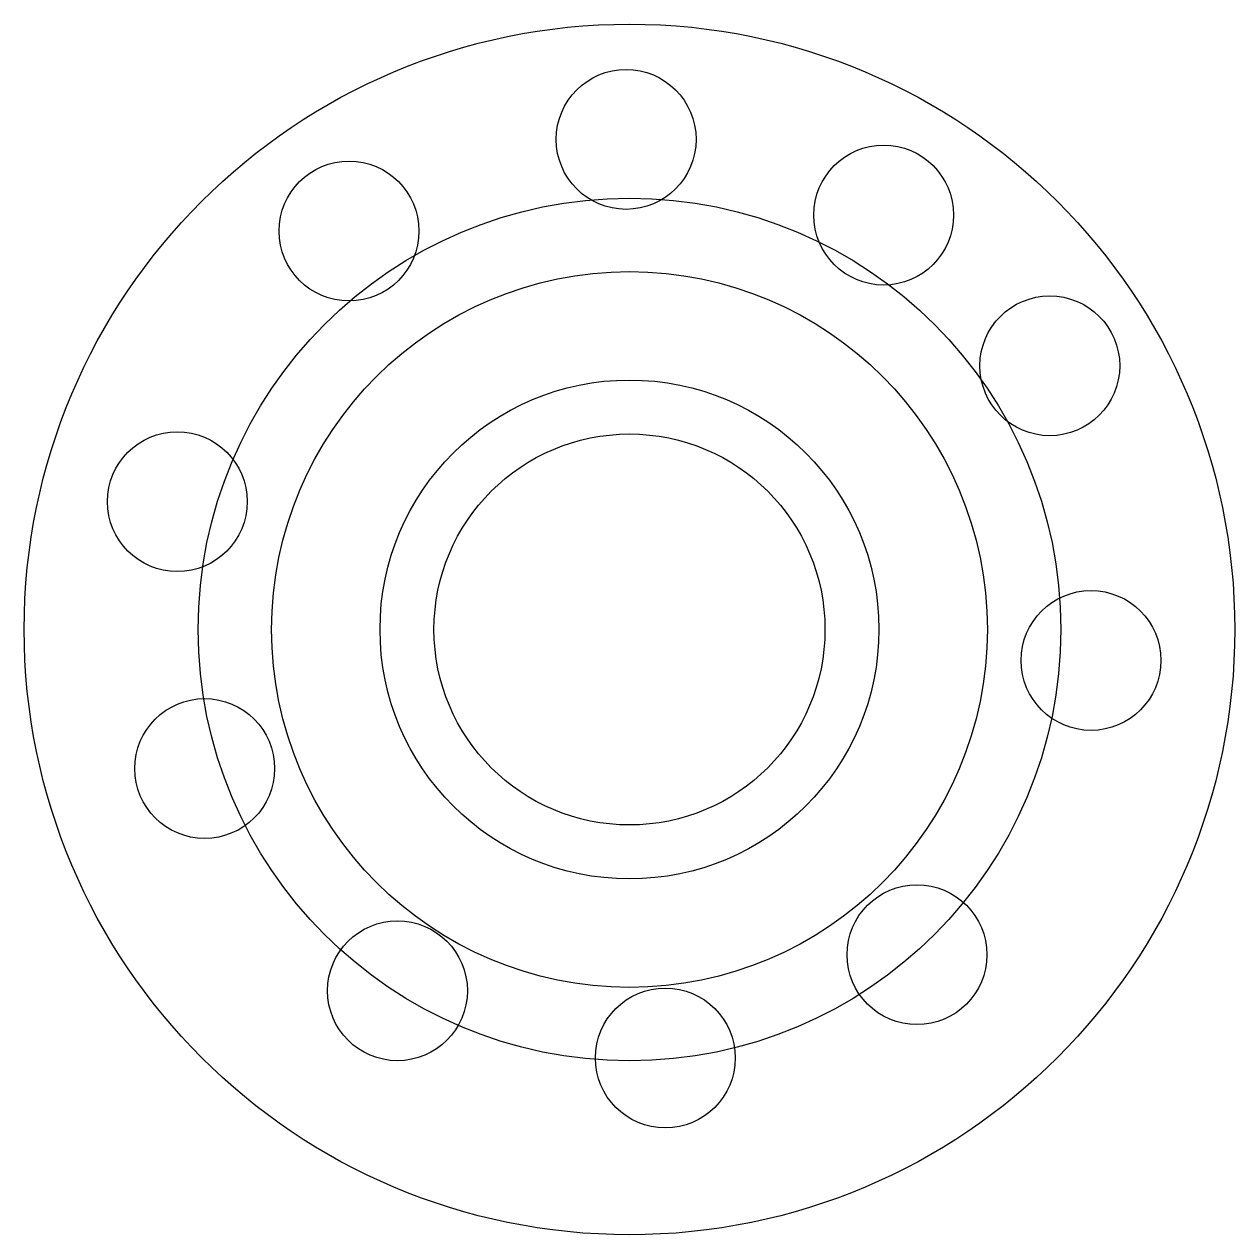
# Model space of a CAD drawing. Header units: millimetres. Extents: x 820 to 1173, y -1208 to -855.
import ezdxf

# ---------------------------------------------------------------- set-up
doc = ezdxf.new("R2010")
doc.units = ezdxf.units.MM
doc.layers.get('0').update_dxf_attribs({"true_color": 0xc2ced6})

msp = doc.modelspace()

# ---------------------------------------------------------------- linework, layer by layer
for centre, radius in [((996.08, -1031.38), 176.48), ((995.1, -888.49), 20.39), ((1070.19, -910.56), 20.39), ((914.3, -915.21), 20.39), ((996.08, -1031.38), 125.76), ((996.08, -1031.38, 72.89), 104.34), ((1118.63, -954.5), 20.39), ((996.08, -1031.38), 72.73), ((864.25, -994.11), 20.39), ((996.08, -1031.38), 57), ((1130.65, -1040.41), 20.39), ((872.23, -1071.92), 20.39), ((1079.9, -1126.2), 20.39), ((928.43, -1136.72), 20.39), ((1006.52, -1156.31), 20.39)]:
    msp.add_circle(centre, radius)

doc.saveas('drawing.dxf')
